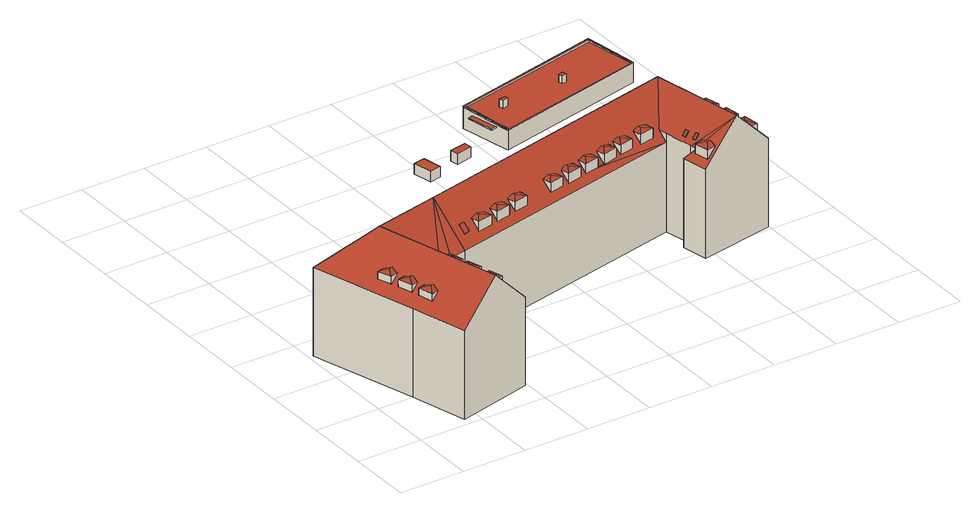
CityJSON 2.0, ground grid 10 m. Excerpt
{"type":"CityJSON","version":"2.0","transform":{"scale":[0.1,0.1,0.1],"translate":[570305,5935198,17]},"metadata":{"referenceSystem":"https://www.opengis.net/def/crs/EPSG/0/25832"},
"CityObjects":{
"building1":{"type":"Building","attributes":{"Grundfläche 2D":"370.204067","Grundhöhe NN":"17.273"},"children":["building1-1","building1-2","building1-3","building1-4","building1-5","building1-6","building1-7","building1-8","building1-9"],"geometry":[{"type":"Solid","lod":"3","boundaries":[[[[0,1,2,3,4]],[[5,3,2]],[[6,3,5]],[[6,7,8,9]],[[9,3,6]],[[10,11,4,9]],[[0,4,11,12,13]],[[4,3,9]],[[2,1,14,15]],[[5,2,15,16]],[[6,5,16,17]],[[7,6,17,18]],[[19,10,9,8,7,18,20]],[[11,10,19,21]],[[12,11,21,22]],[[13,12,22,23]],[[1,0,13,23,14]],[[20,18,17,16,15,14,23,22,21,19]]]],"semantics":{"surfaces":[{"type":"RoofSurface"},{"type":"WallSurface"},{"type":"GroundSurface"}],"values":[[0,0,0,0,0,0,0,0,1,1,1,1,1,1,1,1,1,2]]}}]},
"building1-1":{"type":"BuildingInstallation","parents":["building1"],"geometry":[{"type":"MultiSurface","lod":"3","boundaries":[[[24,25,26]],[[25,27,28,29,26]],[[30,27,25,24,31,32]],[[24,26,33,34]],[[24,34,31]],[[29,33,26]]],"semantics":{"surfaces":[{"type":"RoofSurface"},{"type":"WallSurface"}],"values":[0,0,0,1,1,1]}}]},
"building1-2":{"type":"BuildingInstallation","parents":["building1"],"geometry":[{"type":"MultiSurface","lod":"3","boundaries":[[[35,36,37,38]],[[37,39,40,41,38]],[[42,43,44,39,37,36]],[[45,36,35,38,46,47]],[[43,42,36,45,48]],[[41,46,38]]],"semantics":{"surfaces":[{"type":"RoofSurface"},{"type":"WallSurface"}],"values":[0,0,0,1,1,1]}}]},
"building1-3":{"type":"BuildingInstallation","parents":["building1"],"geometry":[{"type":"MultiSurface","lod":"3","boundaries":[[[49,50,51,52,53]],[[51,50,54]],[[54,50,49,55]],[[52,51,56]],[[57,54,55]],[[57,56,51,54]]],"semantics":{"surfaces":[{"type":"RoofSurface"},{"type":"WallSurface"}],"values":[0,0,0,1,1,1]}}]},
"building1-4":{"type":"BuildingInstallation","parents":["building1"],"geometry":[{"type":"MultiSurface","lod":"3","boundaries":[[[58,59,60,61]],[[60,59,62,63]],[[61,60,63,64]],[[58,61,64,65]],[[59,58,65,62]]],"semantics":{"surfaces":[{"type":"RoofSurface"},{"type":"WallSurface"}],"values":[0,1,1,1,1]}}]},
"building1-5":{"type":"BuildingInstallation","parents":["building1"],"geometry":[{"type":"MultiSurface","lod":"3","boundaries":[[[66,67,68]],[[67,69,70,71,68]],[[69,67,66,72,73]],[[74,75,66,68,76]],[[72,66,75]],[[68,71,77,76]]],"semantics":{"surfaces":[{"type":"RoofSurface"},{"type":"WallSurface"}],"values":[0,0,0,1,1,1]}}]},
"building1-6":{"type":"BuildingInstallation","parents":["building1"],"geometry":[{"type":"MultiSurface","lod":"3","boundaries":[[[78,79,80,81]],[[82,80,79,83]],[[84,78,81,85]],[[81,80,82,85]],[[79,78,84,83]]],"semantics":{"surfaces":[{"type":"RoofSurface"},{"type":"WallSurface"}],"values":[0,1,1,1,1]}}]},
"building1-7":{"type":"BuildingInstallation","parents":["building1"],"geometry":[{"type":"MultiSurface","lod":"3","boundaries":[[[86,87,88,89,90]],[[88,87,91]],[[91,87,86,92,93]],[[89,88,94]],[[95,91,93]],[[88,91,95,94]]],"semantics":{"surfaces":[{"type":"RoofSurface"},{"type":"WallSurface"}],"values":[0,0,0,1,1,1]}}]},
"building1-8":{"type":"BuildingInstallation","parents":["building1"],"geometry":[{"type":"MultiSurface","lod":"3","boundaries":[[[96,97,98,99]],[[99,98,100,101]],[[98,97,102,100]],[[97,96,103,102]],[[96,99,101,103]]],"semantics":{"surfaces":[{"type":"RoofSurface"},{"type":"WallSurface"}],"values":[0,1,1,1,1]}}]},
"building1-9":{"type":"BuildingInstallation","parents":["building1"],"geometry":[{"type":"MultiSurface","lod":"3","boundaries":[[[104,105,106,107,108]],[[106,105,109]],[[109,105,104,110,111]],[[112,107,106]],[[109,111,113]],[[113,112,106,109]]],"semantics":{"surfaces":[{"type":"RoofSurface"},{"type":"WallSurface"}],"values":[0,0,0,1,1,1]}}]},
"building2":{"type":"Building","attributes":{"Grundfläche 2D":"670.701120","Grundhöhe NN":"17.194"},"children":["building2-1","building2-2","building2-3","building2-4","building2-5","building2-6","building2-7","building2-8","building2-9","building2-10","building2-11","building2-12","building2-13","building2-14","building2-15","building2-16","building2-17","building2-18","building2-19","building2-20","building2-21"],"geometry":[{"type":"Solid","lod":"3","boundaries":[[[[114,115,116]],[[117,118,119,120,121,122,123,124,116,115,125,126,127,128,129,9]],[[8,7,130,131,117,9],[132,133,132,130]],[[134,135,136,137,138,117,131]],[[118,117,138,139]],[[138,140,141,142,143]],[[140,138,137,141]],[[141,144,142]],[[131,130,134]],[[137,144,141]],[[124,123,145,146]],[[116,124,146,147]],[[114,116,147,148]],[[125,115,114,148,149]],[[126,125,149,150]],[[127,126,150,151]],[[128,127,151,152]],[[129,128,152,153]],[[154,7,8,9,129,153,155]],[[130,7,154,156]],[[144,137,136,135,134,130,156,157,158]],[[142,144,158,159]],[[143,142,159,160]],[[139,138,143,160,161]],[[118,139,161,162]],[[119,118,162,163]],[[120,119,163,164]],[[121,120,164,165]],[[122,121,165,166]],[[123,122,166,145]],[[154,155,153,152,151,150,149,148,147,146,145,166,165,164,163,162,161,160,159,158,157,156]]]],"semantics":{"surfaces":[{"type":"RoofSurface"},{"type":"WallSurface"},{"type":"GroundSurface"}],"values":[[0,0,0,0,0,0,0,0,1,1,1,1,1,1,1,1,1,1,1,1,1,1,1,1,1,1,1,1,1,1,2]]}}]},
"building2-1":{"type":"BuildingInstallation","parents":["building2"],"geometry":[{"type":"MultiSurface","lod":"3","boundaries":[[[167,168,169,170,171]],[[172,173,168,167,174,175]],[[169,168,173]],[[132,170,169]],[[173,172,176]],[[176,132,169,173]]],"semantics":{"surfaces":[{"type":"RoofSurface"},{"type":"WallSurface"}],"values":[0,0,0,1,1,1]}}]},
"building2-2":{"type":"BuildingInstallation","parents":["building2"],"geometry":[{"type":"MultiSurface","lod":"3","boundaries":[[[177,178,179,180,181,182]],[[183,184,180,179,178]],[[183,178,177,185,186]],[[187,181,180]],[[188,183,186]],[[183,188,124,116,187,180,184]]],"semantics":{"surfaces":[{"type":"RoofSurface"},{"type":"WallSurface"}],"values":[0,0,0,1,1,1]}}]},
"building2-3":{"type":"BuildingInstallation","parents":["building2"],"geometry":[{"type":"MultiSurface","lod":"3","boundaries":[[[189,190,191,192,193]],[[194,195,189,193]],[[196,197,192,191]],[[192,197,194,193]],[[195,198,196,191,190,189]]],"semantics":{"surfaces":[{"type":"RoofSurface"},{"type":"WallSurface"}],"values":[0,1,1,1,1]}}]},
"building2-4":{"type":"BuildingInstallation","parents":["building2"],"geometry":[{"type":"MultiSurface","lod":"3","boundaries":[[[199,200,201,202]],[[200,199,203]],[[203,199,202,204]],[[200,205,201]],[[204,206,203]],[[200,203,206,205]]],"semantics":{"surfaces":[{"type":"RoofSurface"},{"type":"WallSurface"}],"values":[0,0,0,1,1,1]}}]},
"building2-5":{"type":"BuildingInstallation","parents":["building2"],"geometry":[{"type":"MultiSurface","lod":"3","boundaries":[[[207,208,209,210,211,212]],[[212,211,213]],[[214,215,216,217,213,211,210]],[[218,219,220,208,207,212]],[[221,222,213,217,216,215,223,224]],[[222,218,212,213]]],"semantics":{"surfaces":[{"type":"RoofSurface"},{"type":"WallSurface"}],"values":[0,0,0,1,1,1]}}]},
"building2-6":{"type":"BuildingInstallation","parents":["building2"],"geometry":[{"type":"MultiSurface","lod":"3","boundaries":[[[225,226,227,228,229]],[[230,226,225,231,232]],[[227,226,230]],[[233,228,227]],[[230,232,234]],[[234,126,127,233,227,230]]],"semantics":{"surfaces":[{"type":"RoofSurface"},{"type":"WallSurface"}],"values":[0,0,0,1,1,1]}}]},
"building2-7":{"type":"BuildingInstallation","parents":["building2"],"geometry":[{"type":"MultiSurface","lod":"3","boundaries":[[[235,236,237]],[[238,239,240,241,242,236,235]],[[243,244,237,236,242,245,246]],[[247,248,249,250,240,239,238,235]],[[251,252,237,244,243,246,253,254]],[[252,247,235,237]]],"semantics":{"surfaces":[{"type":"RoofSurface"},{"type":"WallSurface"}],"values":[0,0,0,1,1,1]}}]},
"building2-8":{"type":"BuildingInstallation","parents":["building2"],"geometry":[{"type":"MultiSurface","lod":"3","boundaries":[[[255,256,257,258,259,260]],[[260,259,261]],[[261,259,258,262,263]],[[256,255,260,264,265]],[[261,263,266]],[[264,260,261,266,267]]],"semantics":{"surfaces":[{"type":"RoofSurface"},{"type":"WallSurface"}],"values":[0,0,0,1,1,1]}}]},
"building2-9":{"type":"BuildingInstallation","parents":["building2"],"geometry":[{"type":"MultiSurface","lod":"3","boundaries":[[[268,269,270,271,272,273]],[[273,272,274]],[[275,274,272,271,276,277]],[[278,279,269,268,273]],[[280,281,274,275,277,133]],[[281,278,273,274]]],"semantics":{"surfaces":[{"type":"RoofSurface"},{"type":"WallSurface"}],"values":[0,0,0,1,1,1]}}]},
"building2-10":{"type":"BuildingInstallation","parents":["building2"],"geometry":[{"type":"MultiSurface","lod":"3","boundaries":[[[282,283,284,285,286]],[[284,283,287]],[[288,289,287,283,282,290,140]],[[291,285,284]],[[292,287,289,293]],[[294,291,284,287,292]]],"semantics":{"surfaces":[{"type":"RoofSurface"},{"type":"WallSurface"}],"values":[0,0,0,1,1,1]}}]},
"building2-11":{"type":"BuildingInstallation","parents":["building2"],"geometry":[{"type":"MultiSurface","lod":"3","boundaries":[[[295,296,297,298,299]],[[297,296,300]],[[300,296,295,301,302]],[[297,303,298]],[[302,304,300]],[[297,300,304,303]]],"semantics":{"surfaces":[{"type":"RoofSurface"},{"type":"WallSurface"}],"values":[0,0,0,1,1,1]}}]},
"building2-12":{"type":"BuildingInstallation","parents":["building2"],"geometry":[{"type":"MultiSurface","lod":"3","boundaries":[[[305,306,307,308,309,310,311]],[[309,308,312,308]],[[310,309,308,313]],[[311,310,313,314]],[[305,311,314,306]],[[306,305,306,315]],[[307,306,315,316]],[[308,307,316,312]]],"semantics":{"surfaces":[{"type":"RoofSurface"},{"type":"WallSurface"}],"values":[0,1,1,1,1,1,1,1]}}]},
"building2-13":{"type":"BuildingInstallation","parents":["building2"],"geometry":[{"type":"MultiSurface","lod":"3","boundaries":[[[317,318,319,320]],[[317,320,321,322]],[[320,319,323,321]],[[318,317,322,324]],[[319,318,324,323]]],"semantics":{"surfaces":[{"type":"RoofSurface"},{"type":"WallSurface"}],"values":[0,1,1,1,1]}}]},
"building2-14":{"type":"BuildingInstallation","parents":["building2"],"geometry":[{"type":"MultiSurface","lod":"3","boundaries":[[[325,326,327,328]],[[326,325,329]],[[329,325,328,330]],[[326,331,327]],[[330,332,329]],[[326,329,332,331]]],"semantics":{"surfaces":[{"type":"RoofSurface"},{"type":"WallSurface"}],"values":[0,0,0,1,1,1]}}]},
"building2-15":{"type":"BuildingInstallation","parents":["building2"],"geometry":[{"type":"MultiSurface","lod":"3","boundaries":[[[333,334,335,336,337]],[[335,334,338]],[[338,334,333,339,340]],[[335,341,336]],[[340,342,338]],[[335,338,342,341]]],"semantics":{"surfaces":[{"type":"RoofSurface"},{"type":"WallSurface"}],"values":[0,0,0,1,1,1]}}]},
"building2-16":{"type":"BuildingInstallation","parents":["building2"],"geometry":[{"type":"MultiSurface","lod":"3","boundaries":[[[343,344,345,346,347]],[[345,344,348]],[[348,344,343,349,350]],[[345,351,346]],[[350,352,348]],[[345,348,352,351]]],"semantics":{"surfaces":[{"type":"RoofSurface"},{"type":"WallSurface"}],"values":[0,0,0,1,1,1]}}]},
"building2-17":{"type":"BuildingInstallation","parents":["building2"],"geometry":[{"type":"MultiSurface","lod":"3","boundaries":[[[353,354,355,356]],[[357,358,353,356,359,360]],[[357,354,353,358]],[[361,355,354]],[[362,357,360]],[[362,120,121,361,354,357]]],"semantics":{"surfaces":[{"type":"RoofSurface"},{"type":"WallSurface"}],"values":[0,0,0,1,1,1]}}]},
"building2-18":{"type":"BuildingInstallation","parents":["building2"],"geometry":[{"type":"MultiSurface","lod":"3","boundaries":[[[363,364,365,366]],[[364,363,367]],[[366,368,363]],[[368,369,363]],[[367,363,369,370]],[[365,364,371]],[[367,370,372,373]],[[373,371,364,367]]],"semantics":{"surfaces":[{"type":"RoofSurface"},{"type":"WallSurface"}],"values":[0,0,0,0,0,1,1,1]}}]},
"building2-19":{"type":"BuildingInstallation","parents":["building2"],"geometry":[{"type":"MultiSurface","lod":"3","boundaries":[[[374,375,376,377,378]],[[376,375,379]],[[379,375,374,380,381]],[[376,382,377]],[[381,383,379]],[[376,379,383,382]]],"semantics":{"surfaces":[{"type":"RoofSurface"},{"type":"WallSurface"}],"values":[0,0,0,1,1,1]}}]},
"building2-20":{"type":"BuildingInstallation","parents":["building2"],"geometry":[{"type":"MultiSurface","lod":"3","boundaries":[[[384,385,386,387]],[[385,384,388,389]],[[387,386,390,391]],[[386,385,389,390]],[[384,387,391,388]]],"semantics":{"surfaces":[{"type":"RoofSurface"},{"type":"WallSurface"}],"values":[0,1,1,1,1]}}]},
"building2-21":{"type":"BuildingInstallation","parents":["building2"],"geometry":[{"type":"MultiSurface","lod":"3","boundaries":[[[392,393,394,395,396]],[[394,393,397,398]],[[399,396,395,394,398,400]],[[399,401,392,396]],[[401,397,393,392]]],"semantics":{"surfaces":[{"type":"RoofSurface"},{"type":"WallSurface"}],"values":[0,1,1,1,1]}}]},
"building3":{"type":"Building","attributes":{"Grundfläche 2D":"5.607096","Grundhöhe NN":"17.074"},"geometry":[{"type":"Solid","lod":"3","boundaries":[[[[402,403,404,405]],[[406,407,405,404]],[[407,408,402,405]],[[408,409,403,402]],[[409,406,404,403]],[[409,408,407,406]]]],"semantics":{"surfaces":[{"type":"RoofSurface"},{"type":"WallSurface"},{"type":"GroundSurface"}],"values":[[0,1,1,1,1,2]]}}]},
"building4":{"type":"Building","attributes":{"Grundfläche 2D":"3.357386","Grundhöhe NN":"17.071"},"geometry":[{"type":"Solid","lod":"3","boundaries":[[[[410,411,412,413]],[[414,415,413,412]],[[415,416,410,413]],[[416,417,411,410]],[[417,414,412,411]],[[417,416,415,414]]]],"semantics":{"surfaces":[{"type":"RoofSurface"},{"type":"WallSurface"},{"type":"GroundSurface"}],"values":[[0,1,1,1,1,2]]}}]},
"building5":{"type":"Building","attributes":{"Grundfläche 2D":"199.919923","Grundhöhe NN":"17.045"},"children":["building5-1","building5-2","building5-3","building5-4"],"geometry":[{"type":"Solid","lod":"3","boundaries":[[[[418,419,420,421,422,423]],[[423,422,424,425,419,418]],[[424,422,421,426,427,428]],[[425,424,428,429]],[[430,420,419,425,429,431]],[[421,420,430,426]],[[430,431,429,428,427,426]]]],"semantics":{"surfaces":[{"type":"RoofSurface"},{"type":"WallSurface"},{"type":"GroundSurface"}],"values":[[0,0,1,1,1,1,2]]}}]},
"building5-1":{"type":"BuildingInstallation","parents":["building5"],"geometry":[{"type":"MultiSurface","lod":"3","boundaries":[[[432,433,434,435,436]],[[437,438,434,433]],[[437,439,440,438]],[[441,442,439]],[[442,440,439]],[[419,418,432,436]],[[432,418,443,437,433]],[[439,437,443,444]],[[441,439,444,423]],[[423,422,442,441]],[[422,424,440,442]],[[424,425,438,440]],[[434,438,425,419,436,435]]],"semantics":{"surfaces":[{"type":"RoofSurface"},{"type":"WallSurface"}],"values":[0,0,0,0,0,1,1,1,1,1,1,1,1]}}]},
"building5-2":{"type":"BuildingInstallation","parents":["building5"],"geometry":[{"type":"MultiSurface","lod":"3","boundaries":[[[445,446,447,448]],[[448,447,449,450]],[[445,448,450,451]],[[446,445,451,452]],[[447,446,452,449]]],"semantics":{"surfaces":[{"type":"RoofSurface"},{"type":"WallSurface"}],"values":[0,1,1,1,1]}}]},
"building5-3":{"type":"BuildingInstallation","parents":["building5"],"geometry":[{"type":"MultiSurface","lod":"3","boundaries":[[[453,454,455,456]],[[456,455,457,458]],[[453,456,458,459]],[[454,453,459,460]],[[455,454,460,457]]],"semantics":{"surfaces":[{"type":"RoofSurface"},{"type":"WallSurface"}],"values":[0,1,1,1,1]}}]},
"building5-4":{"type":"BuildingInstallation","parents":["building5"],"geometry":[{"type":"MultiSurface","lod":"3","boundaries":[[[461,462,463,464]],[[465,466,463,462]],[[466,467,464,463]],[[467,468,461,464]],[[468,465,462,461]],[[465,468,467,466]]],"semantics":{"surfaces":[{"type":"RoofSurface"},{"type":"WallSurface"},{"type":"OuterCeilingSurface"}],"values":[0,1,1,1,1,2]}}]}
},
"vertices":[
[137,23,198],[194,37,139],[161,165,136],[152,178,141],[82,217,198],[173,170,139],[171,178,139],[196,183,139],[196,185,141],[184,240,198],[171,297,139],[5,260,139],[53,96,139],[77,8,139],[194,37,3],[161,165,3],[173,170,3],[171,178,3],[196,183,3],[171,297,3],[196,185,3],[5,260,3],[53,96,3],[77,8,3],
[53,146,164],[59,160,168],[46,168,164],[65,161,168],[62,166,166],[58,171,164],[65,160,167],[65,149,164],[65,151,164],[46,168,152],[53,146,152],
[72,80,164],[72,78,164],[79,92,168],[66,101,164],[85,93,168],[82,97,166],[78,104,164],[73,78,164],[84,81,164],[84,88,166],[72,78,152],[66,101,152],[72,80,152],[73,78,153],
[155,71,168],[164,74,168],[170,87,164],[156,83,164],[155,79,165],[176,65,164],[162,61,164],[170,87,149],[176,65,149],
[100,264,157],[95,263,157],[96,257,163],[101,258,163],[95,263,156],[96,257,162],[101,258,162],[100,264,156],
[63,112,164],[69,126,168],[56,135,164],[75,128,168],[72,132,166],[68,138,164],[74,115,164],[75,122,166],[60,123,152],[63,112,152],[56,135,152],[63,136,159],
[135,177,159],[128,175,166],[130,169,166],[137,171,159],[130,169,165],[128,175,165],[135,177,158],[137,171,158],
[136,137,168],[146,140,168],[151,153,164],[137,149,164],[137,145,165],[158,132,164],[141,130,165],[143,128,164],[151,153,149],[158,132,148],
[168,62,158],[162,60,165],[164,54,165],[170,56,158],[164,54,164],[170,56,157],[162,60,164],[168,62,157],
[145,106,168],[154,109,168],[160,123,164],[146,119,164],[145,115,165],[167,101,164],[150,100,165],[152,97,164],[160,123,148],[167,101,148],
[329,332,138],[323,331,138],[330,329,142],[610,336,198],[655,405,139],[473,364,139],[474,360,143],[455,356,142],[455,360,139],[348,336,138],[349,332,142],[225,309,138],[225,305,142],[208,301,142],[207,305,138],[171,297,138],[578,269,139],[576,283,153],[457,252,149],[468,255,150],[578,269,153],[583,244,153],[587,227,153],[587,224,153],[639,192,198],[697,203,139],[602,208,165],[590,213,153],[574,222,139],[582,181,139],[587,224,139],[348,336,2],[349,332,2],[330,329,2],[329,332,2],[225,309,2],[225,305,2],[208,301,2],[207,305,2],[171,297,2],[196,183,2],[196,185,2],[578,269,2],[587,227,2],[587,224,2],[574,222,2],[582,181,2],[697,203,2],[655,405,2],[473,364,2],[474,360,2],[455,356,2],[455,360,2],
[442,266,166],[443,260,166],[457,252,164],[454,266,164],[450,266,165],[431,261,164],[434,247,164],[438,264,165],[436,263,165],[434,247,149],
[342,319,154],[342,321,154],[327,326,152],[324,327,151],[326,318,151],[336,319,153],[355,334,151],[330,329,151],[348,321,153],[357,325,151],[324,327,142],[355,334,142],
[593,228,161],[593,226,161],[594,223,161],[600,224,167],[599,229,167],[599,229,166],[593,228,160],[594,223,160],[600,224,166],[593,226,160],
[410,253,166],[424,244,164],[420,259,164],[409,259,166],[401,239,164],[398,254,164],[424,244,149],[401,239,149],
[522,269,164],[519,281,164],[514,281,165],[507,281,166],[508,275,166],[522,267,164],[500,262,164],[500,278,165],[497,276,164],[497,274,164],[499,263,164],[522,267,149],[522,269,151],[520,277,159],[499,263,150],[500,262,149],[497,274,162],[499,263,151],
[220,291,154],[219,294,154],[202,300,151],[204,291,151],[212,291,153],[233,307,151],[225,294,153],[235,298,151],[202,300,142],[233,307,142],
[561,275,164],[547,283,166],[538,270,164],[560,279,164],[560,281,164],[558,290,164],[552,290,165],[546,290,166],[537,273,164],[538,273,164],[540,287,165],[535,285,164],[561,275,149],[560,279,152],[560,279,153],[560,281,155],[538,273,152],[538,270,149],[536,279,158],[537,273,152],
[677,233,163],[667,231,163],[666,224,165],[666,219,166],[671,220,166],[680,233,163],[684,209,163],[668,213,165],[672,207,163],[680,233,149],[677,233,152],[684,209,150],[681,227,149],
[491,261,164],[488,274,164],[486,274,164],[476,274,166],[478,268,166],[492,260,164],[468,254,164],[468,255,164],[468,270,164],[465,269,164],[492,260,149],[491,261,150],[468,255,149],[468,254,149],
[605,203,166],[599,202,166],[590,188,163],[604,191,163],[604,196,164],[585,211,163],[601,210,164],[599,214,163],[604,205,166],[590,188,148],[585,211,148],[590,212,153],[587,202,148],
[652,288,166],[657,289,166],[665,303,163],[653,300,163],[652,293,165],[670,280,163],[654,283,165],[658,277,163],[665,303,149],[670,280,149],
[593,246,165],[593,246,164],[588,245,159],[589,239,158],[589,239,159],[595,240,165],[594,246,165],[589,239,157],[595,240,164],[594,246,164],[593,246,163],[588,245,158],
[261,300,156],[253,298,156],[255,290,165],[263,292,165],[263,292,164],[261,300,155],[255,290,164],[253,298,155],
[240,215,166],[255,206,164],[251,221,164],[239,220,166],[231,201,164],[228,215,164],[255,206,149],[231,201,149],
[274,228,166],[275,222,166],[289,214,164],[286,228,164],[280,228,165],[266,209,164],[269,226,165],[263,223,164],[289,214,149],[266,209,149],
[374,251,166],[376,245,166],[390,237,164],[386,251,164],[381,251,165],[367,232,164],[369,248,165],[364,246,164],[390,237,149],[367,232,149],
[468,348,154],[448,355,151],[450,346,151],[468,347,154],[483,362,151],[477,357,153],[470,348,154],[485,354,151],[448,355,142],[483,362,143],
[664,253,166],[673,267,163],[660,265,163],[660,260,164],[677,244,163],[659,252,166],[662,247,165],[665,241,163],[673,267,150],[671,242,156],[677,244,150],
[307,236,166],[309,230,166],[323,222,164],[320,236,164],[314,236,165],[300,217,164],[301,233,165],[296,231,164],[323,222,149],[300,217,149],
[216,202,154],[214,212,164],[205,209,164],[207,199,154],[216,202,153],[214,212,163],[205,209,163],[207,199,153],
[188,285,155],[190,276,165],[202,278,165],[200,286,157],[200,288,155],[190,276,164],[202,278,164],[200,288,154],[200,286,156],[188,285,154],
[394,555,17],[412,559,17],[406,588,17],[388,585,17],[406,588,1],[388,585,1],[394,555,1],[412,559,1],
[447,586,17],[450,573,17],[475,579,17],[473,591,17],[475,579,1],[473,591,1],[447,586,1],[450,573,1],
[530,571,30],[527,571,30],[528,569,30],[765,622,30],[765,623,30],[763,623,30],[747,702,32],[510,649,32],[765,622,0],[765,623,0],[747,702,0],[510,649,0],[528,569,0],[527,571,0],
[530,571,31],[525,590,32],[514,632,34],[523,590,32],[527,571,31],[513,647,35],[510,649,35],[746,699,35],[747,702,35],[763,623,31],[765,623,31],[513,647,32],[746,699,32],
[554,619,43],[563,621,43],[562,627,43],[552,625,43],[562,627,31],[552,625,31],[554,619,31],[563,621,31],
[656,629,43],[663,630,43],[662,637,43],[654,635,43],[662,637,31],[654,635,31],[656,629,31],[663,630,31],
[515,588,27],[523,590,27],[514,632,27],[506,630,27],[523,590,25],[514,632,25],[506,630,25],[515,588,25]
]}
